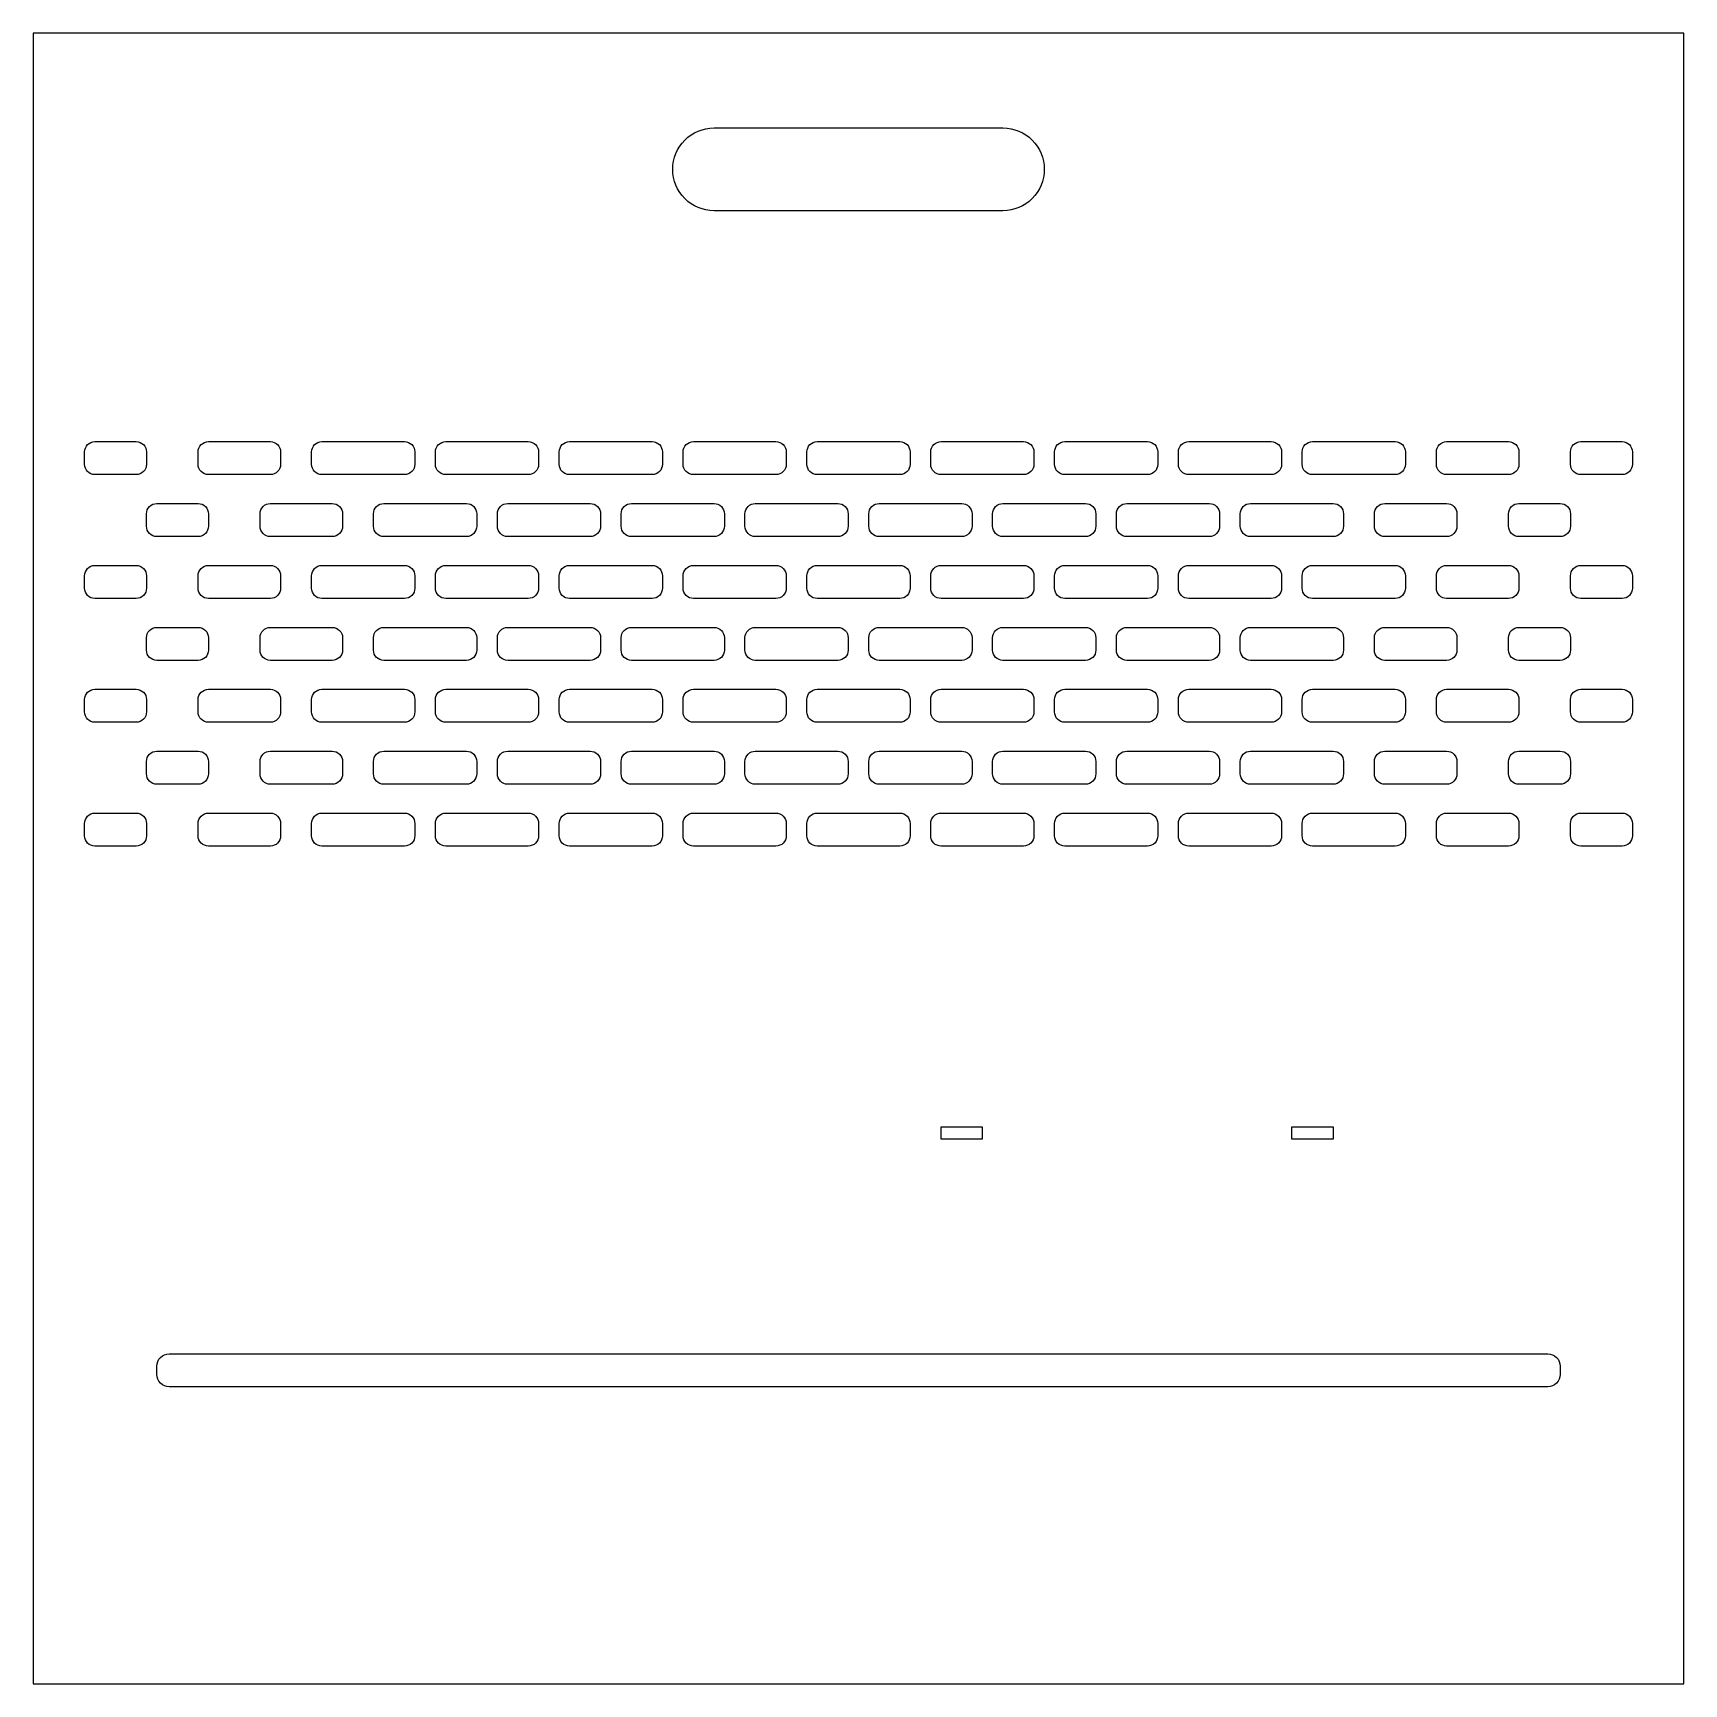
# Model space of a CAD drawing. Header units: millimetres. Extents: x -400 to 0, y 3 to 403.
import ezdxf

# ---------------------------------------------------------------- set-up
doc = ezdxf.new("R2010")
doc.units = ezdxf.units.MM
doc.layers.get('0').update_dxf_attribs({"linetype": 'CONTINUOUS'})

msp = doc.modelspace()

# ---------------------------------------------------------------- linework, layer by layer
for points in [[(0, 403), (-400, 403), (-400, 3), (0, 3)], [(-170, 135), (-180, 135), (-180, 138), (-170, 138)], [(-85, 135), (-95, 135), (-95, 138), (-85, 138)]]:
    msp.add_lwpolyline(points, close=True)
for points in [[(-165, 359.94), (-235, 359.94, -0.414214), (-245, 369.94), (-245, 370, -0.414214), (-235, 380), (-165, 380, -0.414214), (-155, 370), (-155, 369.94, -0.414214)], [(-375, 296), (-385, 296, -0.414214), (-387.5, 298.5), (-387.5, 301.5, -0.414214), (-385, 304), (-375, 304, -0.414214), (-372.5, 301.5), (-372.5, 298.5, -0.414214)], [(-340, 301.5), (-340, 298.5, -0.414214), (-342.5, 296), (-357.5, 296, -0.414214), (-360, 298.5), (-360, 301.5, -0.414214), (-357.5, 304), (-342.5, 304, -0.414214)], [(-310, 296), (-330, 296, -0.414214), (-332.5, 298.5), (-332.5, 301.5, -0.414214), (-330, 304), (-310, 304, -0.414214), (-307.5, 301.5), (-307.5, 298.5, -0.414214)], [(-277.5, 301.5), (-277.5, 298.5, -0.414214), (-280, 296), (-300, 296, -0.414214), (-302.5, 298.5), (-302.5, 301.5, -0.414214), (-300, 304), (-280, 304, -0.414214)], [(-270, 304), (-250, 304, -0.414214), (-247.5, 301.5), (-247.5, 298.5, -0.414214), (-250, 296), (-270, 296, -0.414214), (-272.5, 298.5), (-272.5, 301.5, -0.414214)], [(-220, 296), (-240, 296, -0.414214), (-242.5, 298.5), (-242.5, 301.5, -0.414214), (-240, 304), (-220, 304, -0.414214), (-217.5, 301.5), (-217.5, 298.5, -0.414214)], [(-190, 296), (-210, 296, -0.414214), (-212.5, 298.5), (-212.5, 301.5, -0.414214), (-210, 304), (-190, 304, -0.414214), (-187.5, 301.5), (-187.5, 298.5, -0.414214)], [(-160, 296), (-180, 296, -0.414214), (-182.5, 298.5), (-182.5, 301.5, -0.414214), (-180, 304), (-160, 304, -0.414214), (-157.5, 301.5), (-157.5, 298.5, -0.414214)], [(-130, 296), (-150, 296, -0.414214), (-152.5, 298.5), (-152.5, 301.5, -0.414214), (-150, 304), (-130, 304, -0.414214), (-127.5, 301.5), (-127.5, 298.5, -0.414214)], [(-100, 296), (-120, 296, -0.414214), (-122.5, 298.5), (-122.5, 301.5, -0.414214), (-120, 304), (-100, 304, -0.414214), (-97.5, 301.5), (-97.5, 298.5, -0.414214)], [(-92.5, 298.5), (-92.5, 301.5, -0.414214), (-90, 304), (-70, 304, -0.414214), (-67.5, 301.5), (-67.5, 298.5, -0.414214), (-70, 296), (-90, 296, -0.414214)], [(-42.5, 296), (-57.5, 296, -0.414214), (-60, 298.5), (-60, 301.5, -0.414214), (-57.5, 304), (-42.5, 304, -0.414214), (-40, 301.5), (-40, 298.5, -0.414214)], [(-12.5, 301.5), (-12.5, 298.5, -0.414214), (-15, 296), (-25, 296, -0.414214), (-27.5, 298.5), (-27.5, 301.5, -0.414214), (-25, 304), (-15, 304, -0.414214)], [(-357.5, 286.5), (-357.5, 283.5, -0.414214), (-360, 281), (-370, 281, -0.414214), (-372.5, 283.5), (-372.5, 286.5, -0.414214), (-370, 289), (-360, 289, -0.414214)], [(-327.5, 281), (-342.5, 281, -0.414214), (-345, 283.5), (-345, 286.5, -0.414214), (-342.5, 289), (-327.5, 289, -0.414214), (-325, 286.5), (-325, 283.5, -0.414214)], [(-292.5, 286.5), (-292.5, 283.5, -0.414214), (-295, 281), (-315, 281, -0.414214), (-317.5, 283.5), (-317.5, 286.5, -0.414214), (-315, 289), (-295, 289, -0.414214)], [(-285, 289), (-265, 289, -0.414214), (-262.5, 286.5), (-262.5, 283.5, -0.414214), (-265, 281), (-285, 281, -0.414214), (-287.5, 283.5), (-287.5, 286.5, -0.414214)], [(-232.5, 286.5), (-232.5, 283.5, -0.414214), (-235, 281), (-255, 281, -0.414214), (-257.5, 283.5), (-257.5, 286.5, -0.414214), (-255, 289), (-235, 289, -0.414214)], [(-205, 281), (-225, 281, -0.414214), (-227.5, 283.5), (-227.5, 286.5, -0.414214), (-225, 289), (-205, 289, -0.414214), (-202.5, 286.5), (-202.5, 283.5, -0.414214)], [(-175, 281), (-195, 281, -0.414214), (-197.5, 283.5), (-197.5, 286.5, -0.414214), (-195, 289), (-175, 289, -0.414214), (-172.5, 286.5), (-172.5, 283.5, -0.414214)], [(-165, 289), (-145, 289, -0.414214), (-142.5, 286.5), (-142.5, 283.5, -0.414214), (-145, 281), (-165, 281, -0.414214), (-167.5, 283.5), (-167.5, 286.5, -0.414214)], [(-115, 281), (-135, 281, -0.414214), (-137.5, 283.5), (-137.5, 286.5, -0.414214), (-135, 289), (-115, 289, -0.414214), (-112.5, 286.5), (-112.5, 283.5, -0.414214)], [(-82.5, 286.5), (-82.5, 283.5, -0.414214), (-85, 281), (-105, 281, -0.414214), (-107.5, 283.5), (-107.5, 286.5, -0.414214), (-105, 289), (-85, 289, -0.414214)], [(-72.5, 289), (-57.5, 289, -0.414214), (-55, 286.5), (-55, 283.5, -0.414214), (-57.5, 281), (-72.5, 281, -0.414214), (-75, 283.5), (-75, 286.5, -0.414214)], [(-27.5, 286.5), (-27.5, 283.5, -0.414214), (-30, 281), (-40, 281, -0.414214), (-42.5, 283.5), (-42.5, 286.5, -0.414214), (-40, 289), (-30, 289, -0.414214)], [(-385, 274), (-375, 274, -0.414214), (-372.5, 271.5), (-372.5, 268.5, -0.414214), (-375, 266), (-385, 266, -0.414214), (-387.5, 268.5), (-387.5, 271.5, -0.414214)], [(-357.5, 274), (-342.5, 274, -0.414214), (-340, 271.5), (-340, 268.5, -0.414214), (-342.5, 266), (-357.5, 266, -0.414214), (-360, 268.5), (-360, 271.5, -0.414214)], [(-310, 266), (-330, 266, -0.414214), (-332.5, 268.5), (-332.5, 271.5, -0.414214), (-330, 274), (-310, 274, -0.414214), (-307.5, 271.5), (-307.5, 268.5, -0.414214)], [(-280, 266), (-300, 266, -0.414214), (-302.5, 268.5), (-302.5, 271.5, -0.414214), (-300, 274), (-280, 274, -0.414214), (-277.5, 271.5), (-277.5, 268.5, -0.414214)], [(-250, 266), (-270, 266, -0.414214), (-272.5, 268.5), (-272.5, 271.5, -0.414214), (-270, 274), (-250, 274, -0.414214), (-247.5, 271.5), (-247.5, 268.5, -0.414214)], [(-240, 274), (-220, 274, -0.414214), (-217.5, 271.5), (-217.5, 268.5, -0.414214), (-220, 266), (-240, 266, -0.414214), (-242.5, 268.5), (-242.5, 271.5, -0.414214)], [(-212.5, 268.5), (-212.5, 271.5, -0.414214), (-210, 274), (-190, 274, -0.414214), (-187.5, 271.5), (-187.5, 268.5, -0.414214), (-190, 266), (-210, 266, -0.414214)], [(-180, 274), (-160, 274, -0.414214), (-157.5, 271.5), (-157.5, 268.5, -0.414214), (-160, 266), (-180, 266, -0.414214), (-182.5, 268.5), (-182.5, 271.5, -0.414214)], [(-152.5, 268.5), (-152.5, 271.5, -0.414214), (-150, 274), (-130, 274, -0.414214), (-127.5, 271.5), (-127.5, 268.5, -0.414214), (-130, 266), (-150, 266, -0.414214)], [(-120, 274), (-100, 274, -0.414214), (-97.5, 271.5), (-97.5, 268.5, -0.414214), (-100, 266), (-120, 266, -0.414214), (-122.5, 268.5), (-122.5, 271.5, -0.414214)], [(-90, 274), (-70, 274, -0.414214), (-67.5, 271.5), (-67.5, 268.5, -0.414214), (-70, 266), (-90, 266, -0.414214), (-92.5, 268.5), (-92.5, 271.5, -0.414214)], [(-40, 271.5), (-40, 268.5, -0.414214), (-42.5, 266), (-57.5, 266, -0.414214), (-60, 268.5), (-60, 271.5, -0.414214), (-57.5, 274), (-42.5, 274, -0.414214)], [(-12.5, 271.5), (-12.5, 268.5, -0.414214), (-15, 266), (-25, 266, -0.414214), (-27.5, 268.5), (-27.5, 271.5, -0.414214), (-25, 274), (-15, 274, -0.414214)], [(-372.5, 253.5), (-372.5, 256.5, -0.414214), (-370, 259), (-360, 259, -0.414214), (-357.5, 256.5), (-357.5, 253.5, -0.414214), (-360, 251), (-370, 251, -0.414214)], [(-327.5, 251), (-342.5, 251, -0.414214), (-345, 253.5), (-345, 256.5, -0.414214), (-342.5, 259), (-327.5, 259, -0.414214), (-325, 256.5), (-325, 253.5, -0.414214)], [(-295, 251), (-315, 251, -0.414214), (-317.5, 253.5), (-317.5, 256.5, -0.414214), (-315, 259), (-295, 259, -0.414214), (-292.5, 256.5), (-292.5, 253.5, -0.414214)], [(-285, 259), (-265, 259, -0.414214), (-262.5, 256.5), (-262.5, 253.5, -0.414214), (-265, 251), (-285, 251, -0.414214), (-287.5, 253.5), (-287.5, 256.5, -0.414214)], [(-255, 259), (-235, 259, -0.414214), (-232.5, 256.5), (-232.5, 253.5, -0.414214), (-235, 251), (-255, 251, -0.414214), (-257.5, 253.5), (-257.5, 256.5, -0.414214)], [(-225, 259), (-205, 259, -0.414214), (-202.5, 256.5), (-202.5, 253.5, -0.414214), (-205, 251), (-225, 251, -0.414214), (-227.5, 253.5), (-227.5, 256.5, -0.414214)], [(-175, 251), (-195, 251, -0.414214), (-197.5, 253.5), (-197.5, 256.5, -0.414214), (-195, 259), (-175, 259, -0.414214), (-172.5, 256.5), (-172.5, 253.5, -0.414214)], [(-145, 251), (-165, 251, -0.414214), (-167.5, 253.5), (-167.5, 256.5, -0.414214), (-165, 259), (-145, 259, -0.414214), (-142.5, 256.5), (-142.5, 253.5, -0.414214)], [(-135, 259), (-115, 259, -0.414214), (-112.5, 256.5), (-112.5, 253.5, -0.414214), (-115, 251), (-135, 251, -0.414214), (-137.5, 253.5), (-137.5, 256.5, -0.414214)], [(-105, 259), (-85, 259, -0.414214), (-82.5, 256.5), (-82.5, 253.5, -0.414214), (-85, 251), (-105, 251, -0.414214), (-107.5, 253.5), (-107.5, 256.5, -0.414214)], [(-55, 256.5), (-55, 253.5, -0.414214), (-57.5, 251), (-72.5, 251, -0.414214), (-75, 253.5), (-75, 256.5, -0.414214), (-72.5, 259), (-57.5, 259, -0.414214)], [(-30, 251), (-40, 251, -0.414214), (-42.5, 253.5), (-42.5, 256.5, -0.414214), (-40, 259), (-30, 259, -0.414214), (-27.5, 256.5), (-27.5, 253.5, -0.414214)], [(-387.5, 238.5), (-387.5, 241.5, -0.414214), (-385, 244), (-375, 244, -0.414214), (-372.5, 241.5), (-372.5, 238.5, -0.414214), (-375, 236), (-385, 236, -0.414214)], [(-357.5, 244), (-342.5, 244, -0.414214), (-340, 241.5), (-340, 238.5, -0.414214), (-342.5, 236), (-357.5, 236, -0.414214), (-360, 238.5), (-360, 241.5, -0.414214)], [(-310, 236), (-330, 236, -0.414214), (-332.5, 238.5), (-332.5, 241.5, -0.414214), (-330, 244), (-310, 244, -0.414214), (-307.5, 241.5), (-307.5, 238.5, -0.414214)], [(-300, 244), (-280, 244, -0.414214), (-277.5, 241.5), (-277.5, 238.5, -0.414214), (-280, 236), (-300, 236, -0.414214), (-302.5, 238.5), (-302.5, 241.5, -0.414214)], [(-270, 244), (-250, 244, -0.414214), (-247.5, 241.5), (-247.5, 238.5, -0.414214), (-250, 236), (-270, 236, -0.414214), (-272.5, 238.5), (-272.5, 241.5, -0.414214)], [(-220, 236), (-240, 236, -0.414214), (-242.5, 238.5), (-242.5, 241.5, -0.414214), (-240, 244), (-220, 244, -0.414214), (-217.5, 241.5), (-217.5, 238.5, -0.414214)], [(-190, 236), (-210, 236, -0.414214), (-212.5, 238.5), (-212.5, 241.5, -0.414214), (-210, 244), (-190, 244, -0.414214), (-187.5, 241.5), (-187.5, 238.5, -0.414214)], [(-180, 244), (-160, 244, -0.414214), (-157.5, 241.5), (-157.5, 238.5, -0.414214), (-160, 236), (-180, 236, -0.414214), (-182.5, 238.5), (-182.5, 241.5, -0.414214)], [(-127.5, 241.5), (-127.5, 238.5, -0.414214), (-130, 236), (-150, 236, -0.414214), (-152.5, 238.5), (-152.5, 241.5, -0.414214), (-150, 244), (-130, 244, -0.414214)], [(-120, 244), (-100, 244, -0.414214), (-97.5, 241.5), (-97.5, 238.5, -0.414214), (-100, 236), (-120, 236, -0.414214), (-122.5, 238.5), (-122.5, 241.5, -0.414214)], [(-67.5, 241.5), (-67.5, 238.5, -0.414214), (-70, 236), (-90, 236, -0.414214), (-92.5, 238.5), (-92.5, 241.5, -0.414214), (-90, 244), (-70, 244, -0.414214)], [(-60, 238.5), (-60, 241.5, -0.414214), (-57.5, 244), (-42.5, 244, -0.414214), (-40, 241.5), (-40, 238.5, -0.414214), (-42.5, 236), (-57.5, 236, -0.414214)], [(-27.5, 238.5), (-27.5, 241.5, -0.414214), (-25, 244), (-15, 244, -0.414214), (-12.5, 241.5), (-12.5, 238.5, -0.414214), (-15, 236), (-25, 236, -0.414214)], [(-370, 229), (-360, 229, -0.414214), (-357.5, 226.5), (-357.5, 223.5, -0.414214), (-360, 221), (-370, 221, -0.414214), (-372.5, 223.5), (-372.5, 226.5, -0.414214)], [(-342.5, 229), (-327.5, 229, -0.414214), (-325, 226.5), (-325, 223.5, -0.414214), (-327.5, 221), (-342.5, 221, -0.414214), (-345, 223.5), (-345, 226.5, -0.414214)], [(-292.5, 226.5), (-292.5, 223.5, -0.414214), (-295, 221), (-315, 221, -0.414214), (-317.5, 223.5), (-317.5, 226.5, -0.414214), (-315, 229), (-295, 229, -0.414214)], [(-287.5, 223.5), (-287.5, 226.5, -0.414214), (-285, 229), (-265, 229, -0.414214), (-262.5, 226.5), (-262.5, 223.5, -0.414214), (-265, 221), (-285, 221, -0.414214)], [(-232.5, 226.5), (-232.5, 223.5, -0.414214), (-235, 221), (-255, 221, -0.414214), (-257.5, 223.5), (-257.5, 226.5, -0.414214), (-255, 229), (-235, 229, -0.414214)], [(-202.5, 226.5), (-202.5, 223.5, -0.414214), (-205, 221), (-225, 221, -0.414214), (-227.5, 223.5), (-227.5, 226.5, -0.414214), (-225, 229), (-205, 229, -0.414214)], [(-195, 229), (-175, 229, -0.414214), (-172.5, 226.5), (-172.5, 223.5, -0.414214), (-175, 221), (-195, 221, -0.414214), (-197.5, 223.5), (-197.5, 226.5, -0.414214)], [(-142.5, 226.5), (-142.5, 223.5, -0.414214), (-145, 221), (-165, 221, -0.414214), (-167.5, 223.5), (-167.5, 226.5, -0.414214), (-165, 229), (-145, 229, -0.414214)], [(-115, 221), (-135, 221, -0.414214), (-137.5, 223.5), (-137.5, 226.5, -0.414214), (-135, 229), (-115, 229, -0.414214), (-112.5, 226.5), (-112.5, 223.5, -0.414214)], [(-107.5, 223.5), (-107.5, 226.5, -0.414214), (-105, 229), (-85, 229, -0.414214), (-82.5, 226.5), (-82.5, 223.5, -0.414214), (-85, 221), (-105, 221, -0.414214)], [(-55, 226.5), (-55, 223.5, -0.414214), (-57.5, 221), (-72.5, 221, -0.414214), (-75, 223.5), (-75, 226.5, -0.414214), (-72.5, 229), (-57.5, 229, -0.414214)], [(-40, 229), (-30, 229, -0.414214), (-27.5, 226.5), (-27.5, 223.5, -0.414214), (-30, 221), (-40, 221, -0.414214), (-42.5, 223.5), (-42.5, 226.5, -0.414214)], [(-375, 206), (-385, 206, -0.414214), (-387.5, 208.5), (-387.5, 211.5, -0.414214), (-385, 214), (-375, 214, -0.414214), (-372.5, 211.5), (-372.5, 208.5, -0.414214)], [(-342.5, 206), (-357.5, 206, -0.414214), (-360, 208.5), (-360, 211.5, -0.414214), (-357.5, 214), (-342.5, 214, -0.414214), (-340, 211.5), (-340, 208.5, -0.414214)], [(-332.5, 208.5), (-332.5, 211.5, -0.414214), (-330, 214), (-310, 214, -0.414214), (-307.5, 211.5), (-307.5, 208.5, -0.414214), (-310, 206), (-330, 206, -0.414214)], [(-280, 206), (-300, 206, -0.414214), (-302.5, 208.5), (-302.5, 211.5, -0.414214), (-300, 214), (-280, 214, -0.414214), (-277.5, 211.5), (-277.5, 208.5, -0.414214)], [(-272.5, 208.5), (-272.5, 211.5, -0.414214), (-270, 214), (-250, 214, -0.414214), (-247.5, 211.5), (-247.5, 208.5, -0.414214), (-250, 206), (-270, 206, -0.414214)], [(-217.5, 211.5), (-217.5, 208.5, -0.414214), (-220, 206), (-240, 206, -0.414214), (-242.5, 208.5), (-242.5, 211.5, -0.414214), (-240, 214), (-220, 214, -0.414214)], [(-210, 214), (-190, 214, -0.414214), (-187.5, 211.5), (-187.5, 208.5, -0.414214), (-190, 206), (-210, 206, -0.414214), (-212.5, 208.5), (-212.5, 211.5, -0.414214)], [(-157.5, 211.5), (-157.5, 208.5, -0.414214), (-160, 206), (-180, 206, -0.414214), (-182.5, 208.5), (-182.5, 211.5, -0.414214), (-180, 214), (-160, 214, -0.414214)], [(-150, 214), (-130, 214, -0.414214), (-127.5, 211.5), (-127.5, 208.5, -0.414214), (-130, 206), (-150, 206, -0.414214), (-152.5, 208.5), (-152.5, 211.5, -0.414214)], [(-97.5, 211.5), (-97.5, 208.5, -0.414214), (-100, 206), (-120, 206, -0.414214), (-122.5, 208.5), (-122.5, 211.5, -0.414214), (-120, 214), (-100, 214, -0.414214)], [(-67.5, 211.5), (-67.5, 208.5, -0.414214), (-70, 206), (-90, 206, -0.414214), (-92.5, 208.5), (-92.5, 211.5, -0.414214), (-90, 214), (-70, 214, -0.414214)], [(-57.5, 214), (-42.5, 214, -0.414214), (-40, 211.5), (-40, 208.5, -0.414214), (-42.5, 206), (-57.5, 206, -0.414214), (-60, 208.5), (-60, 211.5, -0.414214)], [(-12.5, 211.5), (-12.5, 208.5, -0.414214), (-15, 206), (-25, 206, -0.414214), (-27.5, 208.5), (-27.5, 211.5, -0.414214), (-25, 214), (-15, 214, -0.414214)], [(-30, 80), (-30, 78, -0.414214), (-33, 75), (-367, 75, -0.414214), (-370, 78), (-370, 80, -0.414214), (-367, 83), (-33, 83, -0.414214)]]:
    msp.add_lwpolyline(points, format="xyb", close=True)

doc.saveas('drawing.dxf')
